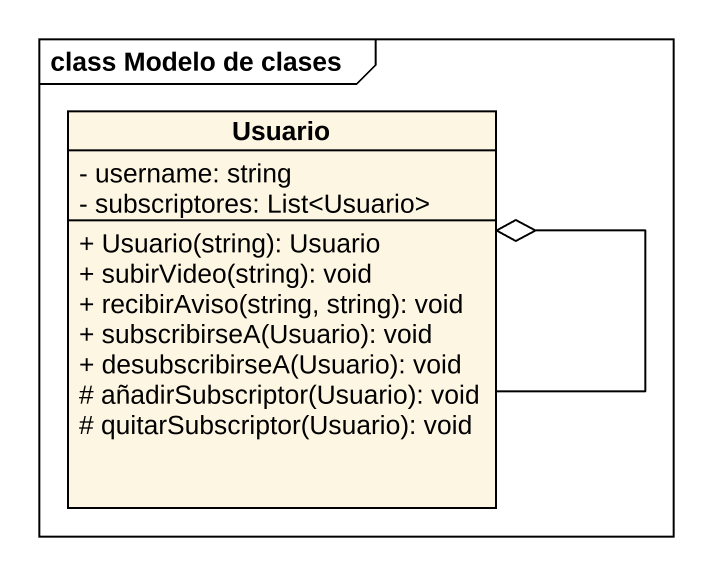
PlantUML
@startuml
mainframe class Modelo de clases
hide circle
hide empty members
skinparam classAttributeIconSize 0
class Usuario {
  - username: string
  - subscriptores: List<Usuario>
  + Usuario(string): Usuario
  + subirVideo(string): void
  + recibirAviso(string, string): void
  + subscribirseA(Usuario): void
  + desubscribirseA(Usuario): void
  # añadirSubscriptor(Usuario): void
  # quitarSubscriptor(Usuario): void
}
Usuario --o Usuario
@enduml
